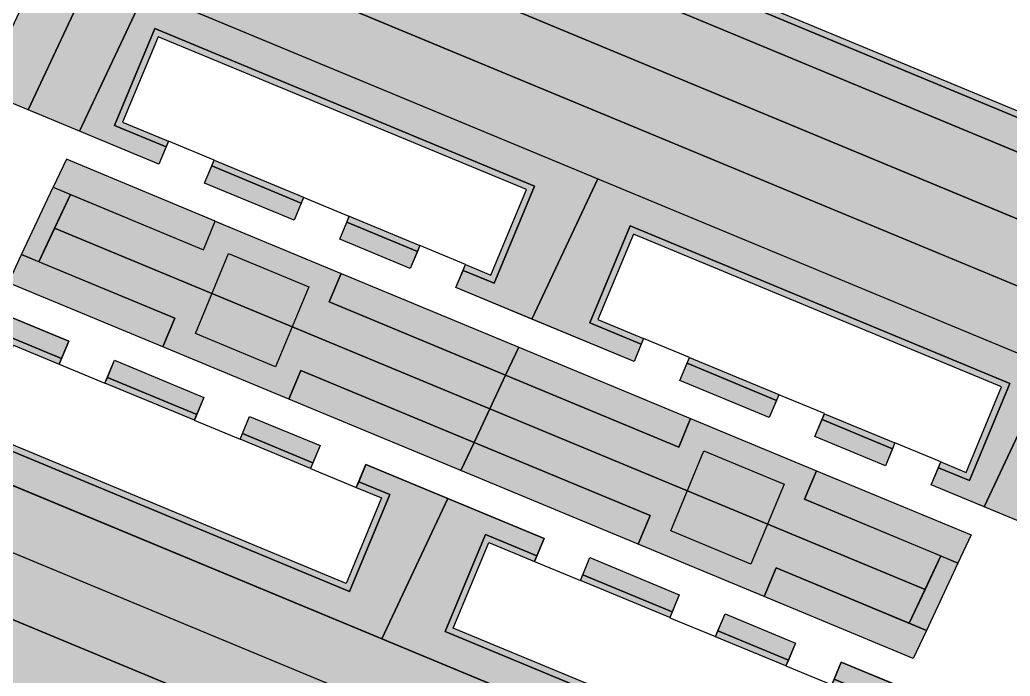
# Model space of a CAD drawing. Header units: millimetres. Extents: x 2240546 to 2245671, y 376439 to 383894.
# Drawn here: x 2244526.6 to 2244686.5, y 380674.5 to 380780.5 of the extents above; entities that cross this region are included whole.
import ezdxf

# ---------------------------------------------------------------- set-up
doc = ezdxf.new("R2010")
doc.units = ezdxf.units.MM
for name, color, linetype, true_color in [('благоустройство_внутридворовые_дороги', 7, 'Continuous', 0x000000), ('благоустройство_внутридворовые_площадки', 7, 'Continuous', 0x000000), ('благоустройство_детская_площадка', 7, 'Continuous', 0x000000), ('благоустройство_зеленые насаждения', 7, 'Continuous', 0x000000), ('благоустройство_озеленение', 7, 'Continuous', 0x000000), ('благоустройство_отмостка', 7, 'Continuous', 0x000000), ('благоустройство_парковка', 7, 'Continuous', 0x000000), ('благоустройство_спорт', 7, 'Continuous', 0x000000)]:
    doc.layers.add(name, color=color, linetype=linetype, true_color=true_color)
for name, color, linetype, transparency in [('благоустройство_штриховка_внутридомовые_площадки', 221, 'Continuous', 0.5), ('благоустройство_штриховка_зеленые насаждения', 90, 'Continuous', 0.5), ('благоустройство_штриховка_озеленение', 105, 'Continuous', 0.5), ('благоустройство_штриховка_отмостка', 160, 'Continuous', 0.5), ('благоустройство_штриховка_парковка', 252, 'Continuous', 0.5), ('благоустройство_штриховка_спорт', 165, 'Continuous', 0.5)]:
    doc.layers.add(name, color=color, linetype=linetype, transparency=transparency)

msp = doc.modelspace()

# ---------------------------------------------------------------- hatches: boundary and pattern name
at = {"layer": 'благоустройство_штриховка_внутридомовые_площадки'}
h = msp.add_hatch(color=256, dxfattribs=at)
h.dxf.hatch_style = 1
h.paths.add_polyline_path([(2244538.545965943, 380788.6192856876), (2244546.865628808, 380785.1628837384), (2244536.236927385, 380762.5069283226), (2244527.917264521, 380765.9633302717)])
h = msp.add_hatch(color=256, dxfattribs=at)
h.dxf.hatch_style = 1
h.paths.add_polyline_path([(2244692.921932445, 380724.4838272964), (2244701.241595312, 380721.0274253464), (2244690.612893891, 380698.3714699293), (2244682.293231023, 380701.8278718795)])
at = {"layer": 'благоустройство_штриховка_зеленые насаждения'}
h = msp.add_hatch(color=256, dxfattribs=at)
h.dxf.hatch_style = 1
h.paths.add_polyline_path([(2244547.04892708, 380806.7440500211), (2244551.300407649, 380815.8064321878), (2244713.996037019, 380748.2145718472), (2244709.74455645, 380739.1521896803)])
h = msp.add_hatch(color=256, dxfattribs=at)
h.dxf.hatch_style = 1
h.paths.add_polyline_path([(2244538.545965943, 380788.6192856876), (2244542.797446512, 380797.6816678544), (2244705.493075881, 380730.0898075133), (2244701.241595312, 380721.0274253464)])
h = msp.add_hatch(color=256, dxfattribs=at)
h.dxf.hatch_style = 1
h.paths.add_polyline_path([(2244526.883670133, 380742.5696875545), (2244531.985446816, 380753.4445461544), (2244534.758667771, 380752.2924121714), (2244529.656891088, 380741.4175535715)])
h = msp.add_hatch(color=256, dxfattribs=at)
h.dxf.hatch_style = 1
h.paths.add_polyline_path([(2244499.432344706, 380705.2453697533), (2244662.127974079, 380637.653509411), (2244666.379454648, 380646.7158915778), (2244503.683825275, 380714.30775192)])
h = msp.add_hatch(color=256, dxfattribs=at)
h.dxf.hatch_style = 1
h.paths.add_polyline_path([(2244490.929383568, 380687.1206054197), (2244495.180864137, 380696.1829875864), (2244657.87649351, 380628.5911272439), (2244653.625012942, 380619.5287450771)])
h = msp.add_hatch(color=256, dxfattribs=at)
h.dxf.hatch_style = 1
h.paths.add_polyline_path([(2244675.268529498, 380693.9176236955), (2244678.041750456, 380692.7654897113), (2244672.939973774, 380681.8906311113), (2244670.166752816, 380683.0427650956)])
at = {"layer": 'благоустройство_штриховка_озеленение'}
h = msp.add_hatch(color=256, dxfattribs=at)
h.dxf.hatch_style = 1
h.paths.add_polyline_path([(2244535.402190625, 380800.7540251452), (2244539.653671195, 380809.8164073114), (2244717.139812335, 380736.0798323901), (2244712.888331765, 380727.0174502239)])
h = msp.add_hatch(color=256, dxfattribs=at)
h.dxf.hatch_style = 1
h.paths.add_polyline_path([(2244657.729735683, 380795.5022702339), (2244658.850173679, 380798.1965544755), (2244643.276923757, 380804.666457434), (2244632.648222334, 380782.0105020176), (2244705.676374153, 380751.6709737966), (2244716.305075575, 380774.3269292125), (2244706.812736794, 380778.2705190906), (2244705.692445553, 380775.5765877429), (2244710.699415097, 380773.4964866469), (2244704.199266377, 380757.8363194394), (2244642.908868015, 380783.2988719258), (2244649.409016734, 380798.9590391347)])
h.paths.add_polyline_path([(2244686.930784524, 380783.3709534425), (2244688.051133171, 380786.0650228323), (2244699.424933129, 380781.3397803581), (2244698.304619282, 380778.6457946533)], flags=17)
h.paths.add_polyline_path([(2244665.117561954, 380792.4330633236), (2244666.237977344, 380795.1272932082), (2244680.663329505, 380789.1342840999), (2244679.542958254, 380786.4401603526)], flags=17)
h = msp.add_hatch(color=256, dxfattribs=at)
h.dxf.hatch_style = 1
h.paths.add_polyline_path([(2244550.189132765, 380759.9593420202), (2244549.039052385, 380757.1882885509), (2244536.236927385, 380762.5069283227), (2244546.865628808, 380785.1628837384), (2244619.893780627, 380754.8233555174), (2244609.265079204, 380732.167400101), (2244597.001615625, 380737.2622531145), (2244598.151696005, 380740.0333065846), (2244603.158650242, 380737.9531686433), (2244609.677593684, 380753.6306519914), (2244548.378338283, 380779.0719044831), (2244541.868439254, 380763.416172151)])
h.paths.add_polyline_path([(2244556.42685607, 380754.1190272754), (2244557.57693645, 380756.8900807447), (2244572.002288648, 380750.8970716215), (2244570.852208268, 380748.1260181519)], flags=17)
h.paths.add_polyline_path([(2244578.240011954, 380745.0567568764), (2244579.390092334, 380747.827810346), (2244590.76389232, 380743.1025678598), (2244589.61381194, 380740.33151439)], flags=17)
h = msp.add_hatch(color=256, dxfattribs=at)
h.dxf.hatch_style = 1
h.paths.add_polyline_path([(2244626.906528685, 380728.0871182191), (2244625.756448305, 380725.3160647492), (2244609.265079204, 380732.167400101), (2244619.893780627, 380754.8233555174), (2244692.921932445, 380724.4838272964), (2244682.293231023, 380701.8278718796), (2244673.719011545, 380705.3900293128), (2244674.869091925, 380708.1610827832), (2244679.876046162, 380706.0809448421), (2244686.394989604, 380721.7584281903), (2244625.095734203, 380747.1996806819), (2244618.585835174, 380731.5439483499)])
h.paths.add_polyline_path([(2244633.14425199, 380722.2468034736), (2244634.29433237, 380725.0178569436), (2244648.719684569, 380719.0248478202), (2244647.569604189, 380716.25379435)], flags=17)
h.paths.add_polyline_path([(2244654.957407874, 380713.1845330745), (2244656.107488254, 380715.9555865447), (2244667.48128824, 380711.2303440588), (2244666.331207861, 380708.459290588)], flags=17)
h = msp.add_hatch(color=256, dxfattribs=at)
h.dxf.hatch_style = 1
h.paths.add_polyline_path([(2244533.334235919, 380725.8126097894), (2244534.486148834, 380728.5825808417), (2244522.632189564, 380733.5073053877), (2244512.003488141, 380710.8513499707), (2244585.03163996, 380680.5118217497), (2244595.660341382, 380703.1677771659), (2244582.448711949, 380708.6565454568), (2244581.296945789, 380705.8869272984), (2244586.303915333, 380703.8068262024), (2244579.803766613, 380688.146658995), (2244518.513368251, 380713.6092114814), (2244525.01351697, 380729.2693786903)])
h.paths.add_polyline_path([(2244562.53528476, 380713.681292998), (2244563.687108326, 380716.4510491987), (2244575.060908284, 380711.7258067245), (2244573.909119518, 380708.9561342088)], flags=17)
h.paths.add_polyline_path([(2244540.72206219, 380722.7434028791), (2244541.873952499, 380725.5133195744), (2244556.29930466, 380719.5203104662), (2244555.14745849, 380716.7504999083)], flags=17)
h = msp.add_hatch(color=256, dxfattribs=at)
h.dxf.hatch_style = 1
h.paths.add_polyline_path([(2244487.785608251, 380699.2553448772), (2244492.037088821, 380708.3177270435), (2244662.127974078, 380637.6535094081), (2244669.523229961, 380634.5811521221), (2244665.271749391, 380625.5187699558), (2244657.87649351, 380628.5911272438)])
h = msp.add_hatch(color=256, dxfattribs=at)
h.dxf.hatch_style = 1
h.paths.add_polyline_path([(2244610.078095536, 380693.9288614237), (2244611.230196466, 380696.6992845922), (2244595.660341382, 380703.167777166), (2244585.03163996, 380680.5118217497), (2244658.059791779, 380650.1722935287), (2244668.688493201, 380672.8282489445), (2244659.192759582, 380676.7732492074), (2244658.040805405, 380674.003178933), (2244663.047774949, 380671.9230778369), (2244656.54762623, 380656.2629106294), (2244595.257227868, 380681.7254631158), (2244601.757376587, 380697.3856303248)])
h.paths.add_polyline_path([(2244639.279144377, 380681.7975446325), (2244640.431155959, 380684.5677529492), (2244651.804955916, 380679.842510475), (2244650.652979135, 380677.0723858433)], flags=17)
h.paths.add_polyline_path([(2244617.465921807, 380690.8596545135), (2244618.618000132, 380693.6300233247), (2244633.043352293, 380687.6370142167), (2244631.891318106, 380684.8667515428)], flags=17)
at = {"layer": 'благоустройство_штриховка_отмостка'}
h = msp.add_hatch(color=256, dxfattribs=at)
h.dxf.hatch_style = 1
h.paths.add_polyline_path([(2244657.344665484, 380794.5763032684), (2244657.729735683, 380795.5022702339), (2244649.409016734, 380798.9590391347), (2244642.908868015, 380783.2988719258), (2244704.199266377, 380757.8363194394), (2244710.699415097, 380773.4964866469), (2244705.692445553, 380775.5765877429), (2244705.308466942, 380774.6532456871), (2244709.39257413, 380772.9565395728), (2244703.659150803, 380759.1435682302), (2244644.215708982, 380783.838819), (2244649.949132309, 380797.651790344)])
h.paths.add_polyline_path([(2244686.541404858, 380782.4346236306), (2244686.930784524, 380783.3709534425), (2244698.304619282, 380778.6457946533), (2244697.920640671, 380777.7224525975)], flags=17)
h.paths.add_polyline_path([(2244664.733583342, 380791.5097212679), (2244665.117561954, 380792.4330633236), (2244679.542958254, 380786.4401603527), (2244679.158979642, 380785.5168182969)], flags=17)
h = msp.add_hatch(color=256, dxfattribs=at)
h.dxf.hatch_style = 1
h.paths.add_polyline_path([(2244550.57246263, 380760.8829535949), (2244550.189132765, 380759.9593420202), (2244541.868439254, 380763.416172151), (2244548.378338283, 380779.0719044831), (2244609.677593684, 380753.6306519914), (2244603.158650242, 380737.9531686433), (2244598.151696005, 380740.0333065845), (2244598.535025869, 380740.9569181591), (2244602.619120573, 380739.2601819907), (2244608.361264248, 380753.0695305049), (2244548.918004161, 380777.7652187034), (2244543.175860479, 380763.9558701907)])
h.paths.add_polyline_path([(2244579.390092334, 380747.827810346), (2244579.778814127, 380748.7644134677), (2244591.147222185, 380744.0261794346), (2244590.76389232, 380743.1025678599)], flags=17)
h.paths.add_polyline_path([(2244557.57693645, 380756.8900807448), (2244557.960266315, 380757.8136923196), (2244572.389921995, 380751.8310521921), (2244572.002288648, 380750.8970716216)], flags=17)
h = msp.add_hatch(color=256, dxfattribs=at)
h.dxf.hatch_style = 1
h.paths.add_polyline_path([(2244627.28985855, 380729.0107297938), (2244626.906528685, 380728.0871182191), (2244618.585835174, 380731.5439483499), (2244625.095734203, 380747.1996806819), (2244686.394989604, 380721.7584281903), (2244679.876046162, 380706.0809448421), (2244674.869091925, 380708.1610827832), (2244675.252421823, 380709.0846943439), (2244679.336516493, 380707.3879581896), (2244685.087432038, 380721.218402262), (2244625.635400081, 380745.8929949022), (2244619.893256399, 380732.0836463895)])
h.paths.add_polyline_path([(2244634.29433237, 380725.0178569437), (2244634.677662235, 380725.9414685184), (2244649.107317915, 380719.9588283908), (2244648.719684569, 380719.0248478202)], flags=17)
h.paths.add_polyline_path([(2244656.107488254, 380715.9555865447), (2244656.490818119, 380716.8791981194), (2244667.864618104, 380712.1539556333), (2244667.48128824, 380711.2303440587)], flags=17)
h = msp.add_hatch(color=256, dxfattribs=at)
h.dxf.hatch_style = 1
h.paths.add_polyline_path([(2244532.94916572, 380724.886642824), (2244533.334235919, 380725.8126097894), (2244525.01351697, 380729.2693786903), (2244518.513368251, 380713.6092114814), (2244579.803766613, 380688.146658995), (2244586.303915333, 380703.8068262024), (2244581.296945789, 380705.8869272984), (2244580.91130473, 380704.9595876032), (2244584.997074366, 380703.2668791283), (2244579.263651039, 380689.4539077857), (2244519.820209218, 380714.1491585555), (2244525.553632539, 380727.9621299018)])
h.paths.add_polyline_path([(2244562.151306149, 380712.7579509423), (2244562.53528476, 380713.6812929981), (2244573.909119518, 380708.9561342088), (2244573.525140907, 380708.032792153)], flags=17)
h.paths.add_polyline_path([(2244540.335901702, 380721.8148141279), (2244540.72206219, 380722.7434028791), (2244555.14745849, 380716.7504999082), (2244554.763479878, 380715.8271578524)], flags=17)
h = msp.add_hatch(color=256, dxfattribs=at)
h.dxf.hatch_style = 1
h.paths.add_polyline_path([(2244609.694116925, 380693.005519368), (2244610.078095536, 380693.9288614237), (2244601.757376587, 380697.3856303248), (2244595.257227868, 380681.7254631158), (2244656.54762623, 380656.2629106294), (2244663.047774949, 380671.9230778369), (2244658.040805405, 380674.003178933), (2244657.656826794, 380673.0798368772), (2244661.738356647, 380671.3769214425), (2244656.007510655, 380657.5701594202), (2244596.564068834, 380682.26541019), (2244602.297492161, 380696.078381534)])
h.paths.add_polyline_path([(2244617.079761318, 380689.9310657624), (2244617.465921807, 380690.8596545135), (2244631.891318106, 380684.8667515427), (2244631.507339495, 380683.9434094869)], flags=17)
h.paths.add_polyline_path([(2244638.889764711, 380680.8612148206), (2244639.279144377, 380681.7975446325), (2244650.652979135, 380677.0723858433), (2244650.264330839, 380676.1378147351)], flags=17)
at = {"layer": 'благоустройство_штриховка_парковка'}
h = msp.add_hatch(color=256, dxfattribs=at)
h.dxf.hatch_style = 1
edge = h.paths.add_edge_path()
edge.add_line((2244535.402190625, 380800.7540251453), (2244542.797446512, 380797.6816678544))
edge.add_line((2244542.797446512, 380797.6816678544), (2244538.545965943, 380788.6192856877))
edge.add_line((2244538.545965943, 380788.6192856877), (2244527.917264521, 380765.9633302717))
edge.add_line((2244527.917264521, 380765.9633302717), (2244525.351495662, 380767.0292783307))
edge.add_arc((2244527.269783839, 380771.6466553428), 4.999999999905365, 154.8670831488462, 247.4395701283429, ccw=False)
edge.add_line((2244522.74315912, 380773.7702533863), (2244535.402190625, 380800.7540251453))
h.paths.add_polyline_path([(2244534.1111871, 380757.9757372379), (2244531.985446816, 380753.4445461544), (2244556.225541366, 380743.3740046665), (2244558.143976718, 380747.9913205347)])
h.paths.add_polyline_path([(2244578.460435581, 380739.550852555), (2244607.139338919, 380727.6362090169), (2244605.013598635, 380723.1050179334), (2244576.54200023, 380734.9335366866)])
h = msp.add_hatch(color=256, dxfattribs=at)
h.dxf.hatch_style = 1
h.paths.add_polyline_path([(2244571.937755386, 380723.8519786031), (2244599.911821952, 380712.2301593337), (2244597.786081668, 380707.6989682502), (2244570.019320035, 380719.2346627348)])
h.paths.add_polyline_path([(2244526.883670133, 380742.5696875545), (2244551.621296523, 380732.2924465829), (2244549.702861171, 380727.6751307146), (2244524.757929849, 380738.0384964714)])
edge = h.paths.add_edge_path()
edge.add_line((2244499.432344706, 380705.2453697533), (2244492.037088821, 380708.3177270436))
edge.add_line((2244492.037088821, 380708.3177270436), (2244504.886940739, 380735.708248281))
edge.add_arc((2244509.413565458, 380733.5846502368), 5.000000000138021, 67.43957012987829, 154.8670831415999, ccw=False)
edge.add_line((2244511.331853634, 380738.2020272492), (2244514.312526699, 380736.9637073367))
edge.add_line((2244514.312526699, 380736.9637073367), (2244503.683825275, 380714.30775192))
edge.add_line((2244503.683825275, 380714.30775192), (2244499.432344706, 380705.2453697533))
h = msp.add_hatch(color=256, dxfattribs=at)
h.dxf.hatch_style = 1
h.paths.add_polyline_path([(2244607.139338919, 380727.6362090169), (2244634.87318776, 380716.1141881435), (2244632.95491677, 380711.4968039914), (2244605.013598635, 380723.1050179334)])
h.paths.add_polyline_path([(2244655.189646615, 380707.6737201678), (2244680.167490741, 380697.296680795), (2244678.041750456, 380692.7654897113), (2244653.271375624, 380703.0563360158)])
edge = h.paths.add_edge_path()
edge.add_line((2244690.612893891, 380698.3714699293), (2244701.241595312, 380721.0274253464))
edge.add_line((2244701.241595312, 380721.0274253464), (2244705.493075881, 380730.0898075132))
edge.add_line((2244705.493075881, 380730.0898075132), (2244712.888331765, 380727.0174502239))
edge.add_line((2244712.888331765, 380727.0174502239), (2244700.038479846, 380699.6269289867))
edge.add_arc((2244695.511855127, 380701.7505270306), 4.999999999989689, 247.4395701278311, 334.8670831452231, ccw=False)
edge.add_line((2244693.593566951, 380697.1331500186), (2244690.612893891, 380698.3714699293))
h = msp.add_hatch(color=256, dxfattribs=at)
h.dxf.hatch_style = 1
edge = h.paths.add_edge_path()
edge.add_line((2244677.00815607, 380669.3718469939), (2244679.573924924, 380668.3058989365))
edge.add_arc((2244677.655636747, 380663.6885219242), 5.000000000352786, -25.13291684420568, 67.43957012469468, ccw=False)
edge.add_line((2244682.182261467, 380661.5649238809), (2244669.523229961, 380634.5811521221))
edge.add_line((2244669.523229961, 380634.5811521221), (2244662.127974079, 380637.6535094109))
edge.add_line((2244662.127974079, 380637.6535094109), (2244666.379454648, 380646.7158915778))
edge.add_line((2244666.379454648, 380646.7158915778), (2244677.00815607, 380669.3718469939))
h.paths.add_polyline_path([(2244648.667525247, 380691.9746140511), (2244672.939973771, 380681.8906311126), (2244670.814233486, 380677.3594400291), (2244646.749254256, 380687.3572298991)])
h.paths.add_polyline_path([(2244599.911821952, 380712.2301593335), (2244628.351066393, 380700.4150820269), (2244626.432795403, 380695.7976978748), (2244597.786081668, 380707.6989682502)])
at = {"layer": 'благоустройство_штриховка_спорт'}
h = msp.add_hatch(color=256, dxfattribs=at)
h.dxf.hatch_style = 1
h.paths.add_polyline_path([(2244532.207779429, 380746.8549828714), (2244534.758667771, 380752.2924121714), (2244556.225541366, 380743.3740046665), (2244558.143976718, 380747.9913205347), (2244578.460435581, 380739.550852555), (2244576.54200023, 380734.9335366866), (2244605.013598634, 380723.1050179336), (2244602.462710293, 380717.6675886343)])
h = msp.add_hatch(color=256, dxfattribs=at)
h.dxf.hatch_style = 1
h.paths.add_polyline_path([(2244532.207779429, 380746.8549828716), (2244602.462710293, 380717.6675886337), (2244599.911821952, 380712.2301593337), (2244571.937755386, 380723.8519786031), (2244570.019320035, 380719.2346627348), (2244549.702861171, 380727.6751307146), (2244551.621296523, 380732.2924465829), (2244529.656891088, 380741.4175535715)])
h = msp.add_hatch(color=256, dxfattribs=at)
h.dxf.hatch_style = 1
h.paths.add_polyline_path([(2244605.013598634, 380723.1050179336), (2244632.95491677, 380711.4968039914), (2244634.87318776, 380716.1141881435), (2244655.189646615, 380707.6737201678), (2244653.271375624, 380703.0563360158), (2244675.268529498, 380693.9176236955), (2244672.717641157, 380688.4801943955), (2244602.462710293, 380717.6675886337)])
h = msp.add_hatch(color=256, dxfattribs=at)
h.dxf.hatch_style = 1
h.paths.add_polyline_path([(2244602.462710293, 380717.6675886337), (2244672.717641157, 380688.4801943955), (2244670.166752816, 380683.0427650956), (2244648.667525247, 380691.9746140511), (2244646.749254256, 380687.3572298991), (2244626.432795403, 380695.7976978748), (2244628.351066393, 380700.4150820269), (2244599.911821952, 380712.2301593337)])

# ---------------------------------------------------------------- linework, layer by layer
at = {"layer": 'благоустройство_внутридворовые_дороги'}
for points in [[(2244693.593566951, 380697.1331500186), (2244673.719011545, 380705.3900293128), (2244675.25242179, 380709.0846943579), (2244667.869279899, 380712.1651879635), (2244666.33120786, 380708.4592905883), (2244654.957407874, 380713.1845330745), (2244656.496210048, 380716.8921896665), (2244649.103014433, 380719.9484593949), (2244647.569604189, 380716.25379435), (2244633.14425199, 380722.2468034736), (2244634.677662235, 380725.9414685184), (2244627.28985855, 380729.0107297939), (2244625.756448305, 380725.3160647491), (2244597.001615625, 380737.2622531145), (2244598.535025869, 380740.9569181591), (2244591.147222185, 380744.0261794346), (2244589.61381194, 380740.33151439), (2244578.240011954, 380745.0567568764), (2244579.773422198, 380748.7514219207), (2244572.385618513, 380751.8206831962), (2244570.852208268, 380748.1260181519), (2244556.42685607, 380754.1190272754), (2244557.960266315, 380757.8136923196), (2244550.57246263, 380760.882953595), (2244549.039052385, 380757.1882885509), (2244525.351495663, 380767.0292783306, -0.4274259742210079)], [(2244511.331853634, 380738.2020272492), (2244534.486148833, 380728.582580842), (2244532.950257308, 380724.8892677337), (2244540.338083579, 380721.8200608233), (2244541.873952499, 380725.5133195744), (2244556.29930466, 380719.5203104662), (2244554.759169113, 380715.8167918823), (2244562.145905094, 380712.7449631862), (2244563.687108326, 380716.4510491987), (2244575.060908284, 380711.7258067245), (2244573.525140907, 380708.032792153), (2244580.912967178, 380704.9635852427), (2244582.448711949, 380708.6565454568), (2244611.230196466, 380696.6992845924), (2244609.694116925, 380693.005519368), (2244617.081943195, 380689.9363124577), (2244618.618000132, 380693.6300233247), (2244633.043352293, 380687.6370142167), (2244631.503028729, 380683.9330435168), (2244638.895165765, 380680.8742025766), (2244640.431155959, 380684.5677529492), (2244651.804955916, 380679.842510475), (2244650.269000523, 380676.1490437875), (2244657.655164346, 380673.0758392377), (2244659.192759582, 380676.7732492074), (2244679.573924924, 380668.3058989365, -0.4274259742163626)]]:
    msp.add_lwpolyline(points, format="xyb", dxfattribs=at)
msp.add_lwpolyline([(2244534.758667771, 380752.2924121714), (2244556.225541366, 380743.3740046665), (2244558.143976718, 380747.9913205347), (2244578.460435581, 380739.550852555), (2244576.54200023, 380734.9335366866), (2244605.013598634, 380723.1050179336), (2244632.95491677, 380711.4968039914), (2244634.87318776, 380716.1141881435), (2244655.189646615, 380707.6737201678), (2244653.271375624, 380703.0563360158), (2244675.268529498, 380693.9176236955), (2244670.166752816, 380683.0427650956), (2244648.667525247, 380691.9746140511), (2244646.749254256, 380687.3572298991), (2244626.432795403, 380695.7976978748), (2244628.351066393, 380700.4150820269), (2244599.911821952, 380712.2301593337), (2244571.937755386, 380723.8519786031), (2244570.019320035, 380719.2346627348), (2244549.702861171, 380727.6751307146), (2244551.621296523, 380732.2924465829), (2244529.656891088, 380741.4175535715)], close=True, dxfattribs=at)
at = {"layer": 'благоустройство_внутридворовые_площадки'}
for points in [[(2244538.545965943, 380788.6192856876), (2244546.865628808, 380785.1628837384), (2244536.236927385, 380762.5069283226), (2244527.917264521, 380765.9633302717)], [(2244692.921932445, 380724.4838272964), (2244701.241595312, 380721.0274253464), (2244690.612893891, 380698.3714699293), (2244682.293231023, 380701.8278718795)]]:
    msp.add_lwpolyline(points, close=True, dxfattribs=at)
at = {"layer": 'благоустройство_детская_площадка'}
for points in [[(2244560.303261424, 380742.7627827182), (2244573.231917059, 380737.3915758249), (2244567.860710165, 380724.4629201906), (2244554.932054531, 380729.8341270839)], [(2244637.032472467, 380710.885650327), (2244649.961128101, 380705.5144434337), (2244644.589921208, 380692.5857877994), (2244631.661265573, 380697.9569946927)]]:
    msp.add_lwpolyline(points, close=True, dxfattribs=at)
at = {"layer": 'благоустройство_зеленые насаждения'}
for points in [[(2244547.04892708, 380806.7440500211), (2244551.300407649, 380815.8064321878), (2244713.996037019, 380748.2145718472), (2244709.74455645, 380739.1521896803)], [(2244538.545965943, 380788.6192856876), (2244542.797446512, 380797.6816678544), (2244705.493075881, 380730.0898075133), (2244701.241595312, 380721.0274253464)], [(2244526.883670133, 380742.5696875545), (2244531.985446816, 380753.4445461544), (2244534.758667771, 380752.2924121714), (2244529.656891088, 380741.4175535715)], [(2244499.432344706, 380705.2453697533), (2244662.127974079, 380637.653509411), (2244666.379454648, 380646.7158915778), (2244503.683825275, 380714.30775192)], [(2244490.929383568, 380687.1206054197), (2244495.180864137, 380696.1829875864), (2244657.87649351, 380628.5911272439), (2244653.625012942, 380619.5287450771)], [(2244675.268529498, 380693.9176236955), (2244678.041750456, 380692.7654897113), (2244672.939973774, 380681.8906311113), (2244670.166752816, 380683.0427650956)]]:
    msp.add_lwpolyline(points, close=True, dxfattribs=at)
at = {"layer": 'благоустройство_озеленение'}
for points in [[(2244535.402190625, 380800.7540251452), (2244539.653671195, 380809.8164073114), (2244717.139812335, 380736.0798323901), (2244712.888331765, 380727.0174502239)], [(2244657.729735683, 380795.5022702339), (2244658.850173679, 380798.1965544755), (2244643.276923757, 380804.666457434), (2244632.648222334, 380782.0105020176), (2244705.676374153, 380751.6709737966), (2244716.305075575, 380774.3269292125), (2244706.812736794, 380778.2705190906), (2244705.692445553, 380775.5765877429), (2244710.699415097, 380773.4964866469), (2244704.199266377, 380757.8363194394), (2244642.908868015, 380783.2988719258), (2244649.409016734, 380798.9590391347)], [(2244550.189132765, 380759.9593420202), (2244549.039052385, 380757.1882885509), (2244536.236927385, 380762.5069283227), (2244546.865628808, 380785.1628837384), (2244619.893780627, 380754.8233555174), (2244609.265079204, 380732.167400101), (2244597.001615625, 380737.2622531145), (2244598.151696005, 380740.0333065846), (2244603.158650242, 380737.9531686433), (2244609.677593684, 380753.6306519914), (2244548.378338283, 380779.0719044831), (2244541.868439254, 380763.416172151)], [(2244556.42685607, 380754.1190272754), (2244557.57693645, 380756.8900807447), (2244572.002288648, 380750.8970716215), (2244570.852208268, 380748.1260181519)], [(2244626.906528685, 380728.0871182191), (2244625.756448305, 380725.3160647492), (2244609.265079204, 380732.167400101), (2244619.893780627, 380754.8233555174), (2244692.921932445, 380724.4838272964), (2244682.293231023, 380701.8278718796), (2244673.719011545, 380705.3900293128), (2244674.869091925, 380708.1610827832), (2244679.876046162, 380706.0809448421), (2244686.394989604, 380721.7584281903), (2244625.095734203, 380747.1996806819), (2244618.585835174, 380731.5439483499)], [(2244578.240011954, 380745.0567568764), (2244579.390092334, 380747.827810346), (2244590.76389232, 380743.1025678598), (2244589.61381194, 380740.33151439)], [(2244533.334235919, 380725.8126097894), (2244534.486148834, 380728.5825808417), (2244522.632189564, 380733.5073053877), (2244512.003488141, 380710.8513499707), (2244585.03163996, 380680.5118217497), (2244595.660341382, 380703.1677771659), (2244582.448711949, 380708.6565454568), (2244581.296945789, 380705.8869272984), (2244586.303915333, 380703.8068262024), (2244579.803766613, 380688.146658995), (2244518.513368251, 380713.6092114814), (2244525.01351697, 380729.2693786903)], [(2244540.72206219, 380722.7434028791), (2244541.873952499, 380725.5133195744), (2244556.29930466, 380719.5203104662), (2244555.14745849, 380716.7504999083)], [(2244633.14425199, 380722.2468034736), (2244634.29433237, 380725.0178569436), (2244648.719684569, 380719.0248478202), (2244647.569604189, 380716.25379435)], [(2244562.53528476, 380713.681292998), (2244563.687108326, 380716.4510491987), (2244575.060908284, 380711.7258067245), (2244573.909119518, 380708.9561342088)], [(2244654.957407874, 380713.1845330745), (2244656.107488254, 380715.9555865447), (2244667.48128824, 380711.2303440588), (2244666.331207861, 380708.459290588)], [(2244487.785608251, 380699.2553448772), (2244492.037088821, 380708.3177270435), (2244662.127974078, 380637.6535094081), (2244669.523229961, 380634.5811521221), (2244665.271749391, 380625.5187699558), (2244657.87649351, 380628.5911272438)], [(2244610.078095536, 380693.9288614237), (2244611.230196466, 380696.6992845922), (2244595.660341382, 380703.167777166), (2244585.03163996, 380680.5118217497), (2244658.059791779, 380650.1722935287), (2244668.688493201, 380672.8282489445), (2244659.192759582, 380676.7732492074), (2244658.040805405, 380674.003178933), (2244663.047774949, 380671.9230778369), (2244656.54762623, 380656.2629106294), (2244595.257227868, 380681.7254631158), (2244601.757376587, 380697.3856303248)], [(2244617.465921807, 380690.8596545135), (2244618.618000132, 380693.6300233247), (2244633.043352293, 380687.6370142167), (2244631.891318106, 380684.8667515428)], [(2244639.279144377, 380681.7975446325), (2244640.431155959, 380684.5677529492), (2244651.804955916, 380679.842510475), (2244650.652979135, 380677.0723858433)]]:
    msp.add_lwpolyline(points, close=True, dxfattribs=at)
at = {"layer": 'благоустройство_отмостка'}
for points in [[(2244657.344665484, 380794.5763032684), (2244657.729735683, 380795.5022702339), (2244649.409016734, 380798.9590391347), (2244642.908868015, 380783.2988719258), (2244704.199266377, 380757.8363194394), (2244710.699415097, 380773.4964866469), (2244705.692445553, 380775.5765877429), (2244705.308466942, 380774.6532456871), (2244709.39257413, 380772.9565395728), (2244703.659150803, 380759.1435682302), (2244644.215708982, 380783.838819), (2244649.949132309, 380797.651790344)], [(2244550.57246263, 380760.8829535949), (2244550.189132765, 380759.9593420202), (2244541.868439254, 380763.416172151), (2244548.378338283, 380779.0719044831), (2244609.677593684, 380753.6306519914), (2244603.158650242, 380737.9531686433), (2244598.151696005, 380740.0333065845), (2244598.535025869, 380740.9569181591), (2244602.619120573, 380739.2601819907), (2244608.361264248, 380753.0695305049), (2244548.918004161, 380777.7652187034), (2244543.175860479, 380763.9558701907)], [(2244557.57693645, 380756.8900807448), (2244557.960266315, 380757.8136923196), (2244572.389921995, 380751.8310521921), (2244572.002288648, 380750.8970716216)], [(2244579.390092334, 380747.827810346), (2244579.778814127, 380748.7644134677), (2244591.147222185, 380744.0261794346), (2244590.76389232, 380743.1025678599)], [(2244627.28985855, 380729.0107297938), (2244626.906528685, 380728.0871182191), (2244618.585835174, 380731.5439483499), (2244625.095734203, 380747.1996806819), (2244686.394989604, 380721.7584281903), (2244679.876046162, 380706.0809448421), (2244674.869091925, 380708.1610827832), (2244675.252421823, 380709.0846943439), (2244679.336516493, 380707.3879581896), (2244685.087432038, 380721.218402262), (2244625.635400081, 380745.8929949022), (2244619.893256399, 380732.0836463895)], [(2244532.94916572, 380724.886642824), (2244533.334235919, 380725.8126097894), (2244525.01351697, 380729.2693786903), (2244518.513368251, 380713.6092114814), (2244579.803766613, 380688.146658995), (2244586.303915333, 380703.8068262024), (2244581.296945789, 380705.8869272984), (2244580.91130473, 380704.9595876032), (2244584.997074366, 380703.2668791283), (2244579.263651039, 380689.4539077857), (2244519.820209218, 380714.1491585555), (2244525.553632539, 380727.9621299018)], [(2244634.29433237, 380725.0178569437), (2244634.677662235, 380725.9414685184), (2244649.107317915, 380719.9588283908), (2244648.719684569, 380719.0248478202)], [(2244540.335901702, 380721.8148141279), (2244540.72206219, 380722.7434028791), (2244555.14745849, 380716.7504999082), (2244554.763479878, 380715.8271578524)], [(2244656.107488254, 380715.9555865447), (2244656.490818119, 380716.8791981194), (2244667.864618104, 380712.1539556333), (2244667.48128824, 380711.2303440587)], [(2244562.151306149, 380712.7579509423), (2244562.53528476, 380713.6812929981), (2244573.909119518, 380708.9561342088), (2244573.525140907, 380708.032792153)], [(2244609.694116925, 380693.005519368), (2244610.078095536, 380693.9288614237), (2244601.757376587, 380697.3856303248), (2244595.257227868, 380681.7254631158), (2244656.54762623, 380656.2629106294), (2244663.047774949, 380671.9230778369), (2244658.040805405, 380674.003178933), (2244657.656826794, 380673.0798368772), (2244661.738356647, 380671.3769214425), (2244656.007510655, 380657.5701594202), (2244596.564068834, 380682.26541019), (2244602.297492161, 380696.078381534)], [(2244617.079761318, 380689.9310657624), (2244617.465921807, 380690.8596545135), (2244631.891318106, 380684.8667515427), (2244631.507339495, 380683.9434094869)], [(2244638.889764711, 380680.8612148206), (2244639.279144377, 380681.7975446325), (2244650.652979135, 380677.0723858433), (2244650.264330839, 380676.1378147351)]]:
    msp.add_lwpolyline(points, close=True, dxfattribs=at)
at = {"layer": 'благоустройство_парковка'}
msp.add_lwpolyline([(2244535.402190625, 380800.7540251453), (2244542.797446512, 380797.6816678544), (2244538.545965943, 380788.6192856877), (2244527.917264521, 380765.9633302717), (2244525.351495662, 380767.0292783307, -0.4274259742130033), (2244522.74315912, 380773.7702533863)], format="xyb", close=True, dxfattribs=at)
for points in [[(2244534.1111871, 380757.9757372379), (2244531.985446816, 380753.4445461544), (2244556.225541366, 380743.3740046665), (2244558.143976718, 380747.9913205347)], [(2244526.883670133, 380742.5696875545), (2244551.621296523, 380732.2924465829), (2244549.702861171, 380727.6751307146), (2244524.757929849, 380738.0384964714)], [(2244578.460435581, 380739.550852555), (2244607.139338919, 380727.6362090169), (2244605.013598635, 380723.1050179334), (2244576.54200023, 380734.9335366866)], [(2244607.139338919, 380727.6362090169), (2244634.87318776, 380716.1141881435), (2244632.95491677, 380711.4968039914), (2244605.013598635, 380723.1050179334)], [(2244571.937755386, 380723.8519786031), (2244599.911821952, 380712.2301593337), (2244597.786081668, 380707.6989682502), (2244570.019320035, 380719.2346627348)], [(2244599.911821952, 380712.2301593335), (2244628.351066393, 380700.4150820269), (2244626.432795403, 380695.7976978748), (2244597.786081668, 380707.6989682502)], [(2244655.189646615, 380707.6737201678), (2244680.167490741, 380697.296680795), (2244678.041750456, 380692.7654897113), (2244653.271375624, 380703.0563360158)], [(2244648.667525247, 380691.9746140511), (2244672.939973771, 380681.8906311126), (2244670.814233486, 380677.3594400291), (2244646.749254256, 380687.3572298991)]]:
    msp.add_lwpolyline(points, close=True, dxfattribs=at)
at = {"layer": 'благоустройство_спорт'}
for points in [[(2244532.207779429, 380746.8549828714), (2244534.758667771, 380752.2924121714), (2244556.225541366, 380743.3740046665), (2244558.143976718, 380747.9913205347), (2244578.460435581, 380739.550852555), (2244576.54200023, 380734.9335366866), (2244605.013598634, 380723.1050179336), (2244602.462710293, 380717.6675886343)], [(2244532.207779429, 380746.8549828716), (2244602.462710293, 380717.6675886337), (2244599.911821952, 380712.2301593337), (2244571.937755386, 380723.8519786031), (2244570.019320035, 380719.2346627348), (2244549.702861171, 380727.6751307146), (2244551.621296523, 380732.2924465829), (2244529.656891088, 380741.4175535715)], [(2244605.013598634, 380723.1050179336), (2244632.95491677, 380711.4968039914), (2244634.87318776, 380716.1141881435), (2244655.189646615, 380707.6737201678), (2244653.271375624, 380703.0563360158), (2244675.268529498, 380693.9176236955), (2244672.717641157, 380688.4801943955), (2244602.462710293, 380717.6675886337)], [(2244602.462710293, 380717.6675886337), (2244672.717641157, 380688.4801943955), (2244670.166752816, 380683.0427650956), (2244648.667525247, 380691.9746140511), (2244646.749254256, 380687.3572298991), (2244626.432795403, 380695.7976978748), (2244628.351066393, 380700.4150820269), (2244599.911821952, 380712.2301593337)]]:
    msp.add_lwpolyline(points, close=True, dxfattribs=at)

doc.saveas('drawing.dxf')
